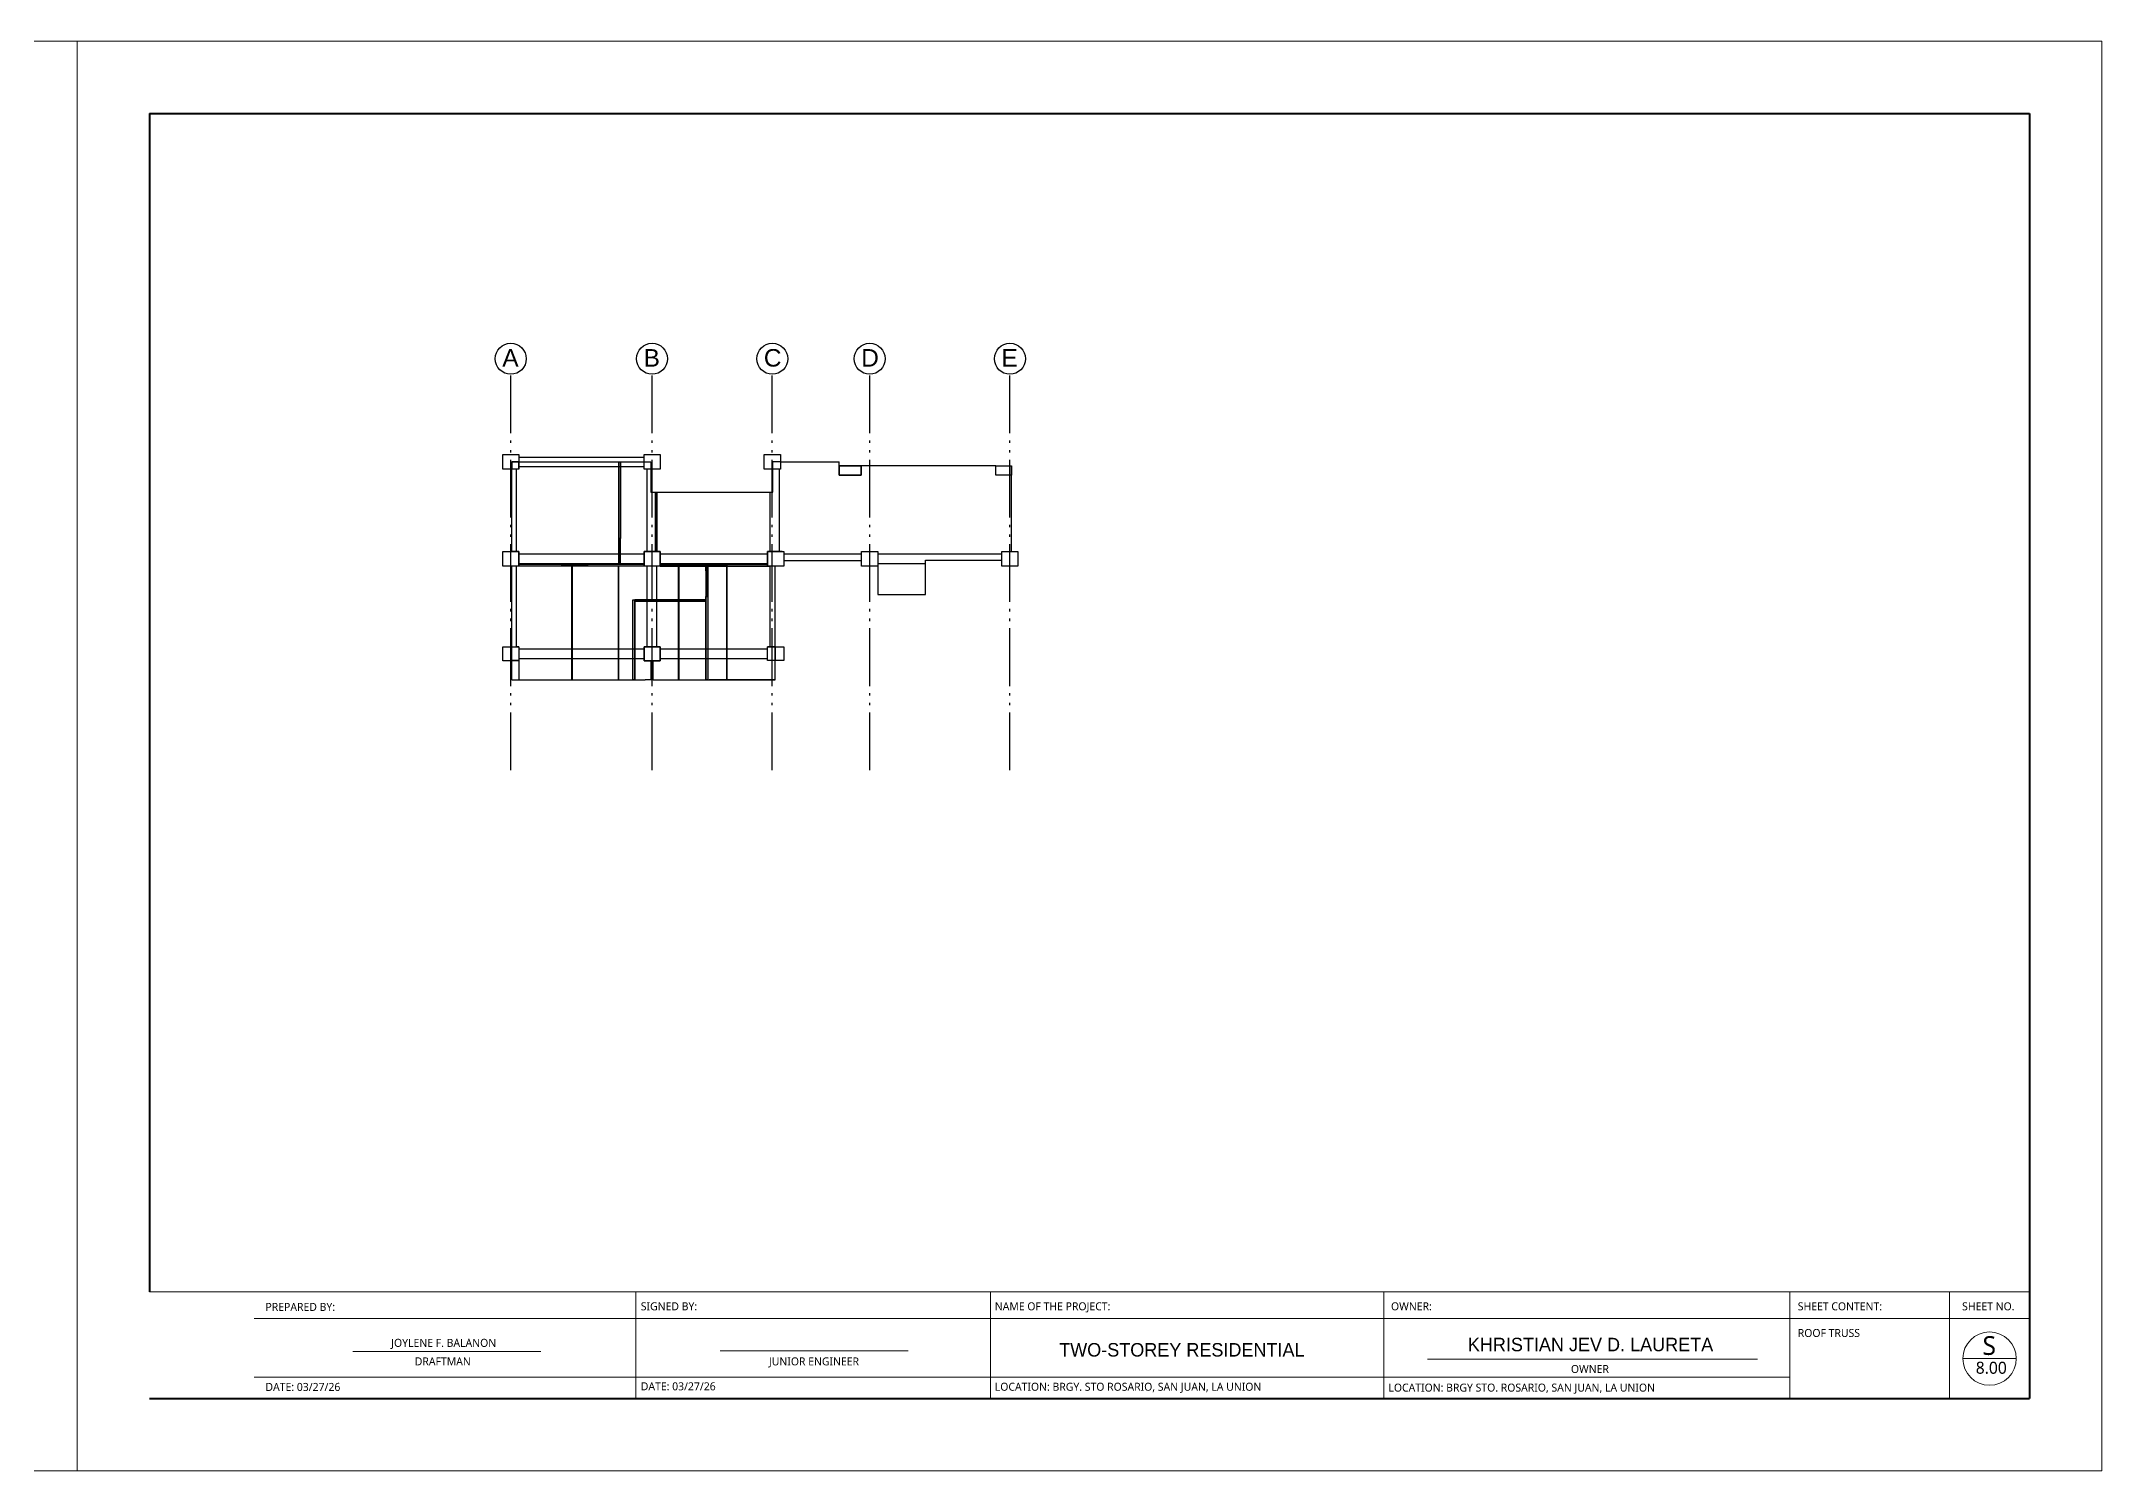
# Model space of a CAD drawing. Header units: metres. Extents: x 1770 to 2101, y 1850 to 1943.
# Drawn here: x 1852.5 to 1938.1, y 1849.9 to 1909.3 of the extents above; entities that cross this region are included whole.
import ezdxf

# ---------------------------------------------------------------- set-up
doc = ezdxf.new("R2010")
doc.units = ezdxf.units.M
doc.linetypes.add('ACAD_ISO05W100', pattern=[33, 24, -3, 0, -3, 0, -3])
doc.linetypes.add('CENTER2', pattern=[28.575000000000003, 19.05, -3.175, 3.175, -3.175])
doc.layers.add('Boarder Line 2', color=60, linetype='Continuous', lineweight=40)
doc.layers.add('Border Line 3', color=80, linetype='Continuous', lineweight=15)
for name, color, linetype in [('CEILING TILES', 30, 'Continuous'), ('COLUMN AND BEAMS', 160, 'Continuous'), ('LOLLIPOP', 80, 'ACAD_ISO05W100'), ('SPINKLER', 10, 'Continuous'), ('WALLS', 30, 'Continuous')]:
    doc.layers.add(name, color=color, linetype=linetype)
doc.styles.add('spot level', font='trebuc.ttf')
doc.styles.get("Standard").update_dxf_attribs({"font": 'arial.ttf'})

msp = doc.modelspace()

# ---------------------------------------------------------------- hatches: boundary and pattern name
at = {"layer": 'WALLS', "ltscale": 0.1}
h = msp.add_hatch(color=256, dxfattribs=at)
h.dxf.hatch_style = 1
h.paths.add_polyline_path([(1876.606318549434, 1891.870563479444), (1876.531318549434, 1891.870563479444), (1876.531318549434, 1888.685563479444), (1876.606318549434, 1888.685563479444)])
h = msp.add_hatch(color=256, dxfattribs=at)
h.dxf.hatch_style = 1
h.paths.add_polyline_path([(1874.166318549434, 1887.615563479443), (1872.376318549433, 1887.615563479443), (1872.376318549433, 1887.540563479443), (1874.166318549434, 1887.540563479443)])
h = msp.add_hatch(color=256, dxfattribs=at)
h.dxf.hatch_style = 1
h.paths.add_polyline_path([(1877.576318549434, 1887.615563479444), (1875.236318549434, 1887.615563479444), (1875.236318549434, 1887.540563479443), (1877.576318549434, 1887.540563479443)])
h = msp.add_hatch(color=256, dxfattribs=at)
h.dxf.hatch_style = 1
h.paths.add_polyline_path([(1879.036318549434, 1887.615563479443), (1878.246318549434, 1887.615563479443), (1878.246318549434, 1887.540563479443), (1879.036318549434, 1887.540563479443)])
h = msp.add_hatch(color=256, dxfattribs=at)
h.dxf.hatch_style = 1
h.paths.add_polyline_path([(1882.71131854942, 1887.615563479443), (1880.106318549434, 1887.615563479443), (1880.106318549434, 1887.540563479443), (1882.71131854942, 1887.540563479443)])
h = msp.add_hatch(color=256, dxfattribs=at)
h.dxf.hatch_style = 1
h.paths.add_polyline_path([(1880.221318549434, 1887.540563479443), (1880.146318549434, 1887.540563479443), (1880.146318549434, 1887.340563479443), (1880.221318549434, 1887.340563479443)])
h = msp.add_hatch(color=256, dxfattribs=at)
h.dxf.hatch_style = 1
h.paths.add_polyline_path([(1877.191318549434, 1883.697892919028), (1877.116318549434, 1883.697856634557), (1877.116318549434, 1882.810563479443), (1877.191318549434, 1882.810563479443)])
h.paths.add_polyline_path([(1877.191318549434, 1884.097892965839), (1877.116318549434, 1884.097856681369), (1877.116318549434, 1883.697856634557), (1877.191318549434, 1883.697892919028)])
h.paths.add_polyline_path([(1877.191318549434, 1886.140563479443), (1877.116318549434, 1886.140563479443), (1877.116318549434, 1884.097856681369), (1877.191318549434, 1884.097892965839)])
h = msp.add_hatch(color=256, dxfattribs=at)
h.dxf.hatch_style = 1
h.paths.add_polyline_path([(1880.146318549434, 1886.140563479443), (1879.021318549434, 1886.140563479443), (1879.021318549434, 1886.065563479443), (1880.146318549434, 1886.065563479443)])
h.paths.add_polyline_path([(1878.996318549433, 1886.140563479443), (1878.261318549434, 1886.140563479443), (1878.261318549434, 1886.065563479443), (1878.996318549433, 1886.065563479443)])
h.paths.add_polyline_path([(1879.021318549434, 1886.140563479443), (1878.996318549433, 1886.140563479443), (1878.996318549433, 1886.065563479443), (1879.021318549434, 1886.065563479443)])
h.paths.add_polyline_path([(1880.221318549434, 1886.270563479443), (1880.146318549434, 1886.270563479443), (1880.146318549434, 1884.099322573966), (1880.221318549434, 1884.099358858437)])
h.paths.add_polyline_path([(1880.221318549434, 1884.099358858437), (1880.146318549434, 1884.099322573966), (1880.146318549434, 1883.699322527155), (1880.221318549434, 1883.699358811626)])
h.paths.add_polyline_path([(1880.221318549434, 1883.699358811626), (1880.146318549434, 1883.699322527155), (1880.146318549434, 1882.810563479444), (1880.221318549434, 1882.810563479444)])

# ---------------------------------------------------------------- linework, layer by layer
for p, q in [((1872.086318549434, 1891.585563479443), (1872.086318549434, 1891.870563479443)), ((1872.086318549434, 1891.870563479443), (1872.376318549434, 1891.870563479443)), ((1872.376318549434, 1891.870563479443), (1872.376318549434, 1891.585563479443)), ((1872.376318549434, 1891.870563479443), (1877.626318549434, 1891.870563479443)), ((1876.531318549434, 1888.685563479443), (1876.531318549434, 1891.870563479443)), ((1876.606318549434, 1888.685563479444), (1876.606318549434, 1891.870563479443)), ((1877.576318549434, 1891.585563479443), (1877.576318549434, 1891.870563479443)), ((1877.626318549434, 1891.870563479443), (1877.866318549434, 1891.870563479443)), ((1877.866318549434, 1891.870563479443), (1877.866318549434, 1891.585563479443)), ((1883.241318549434, 1891.870563479443), (1882.921318549434, 1891.870563479443)), ((1882.921318549434, 1891.535563479443), (1882.921318549434, 1891.870563479443)), ((1883.241318549434, 1891.870563479443), (1885.686318549434, 1891.870563479443)), ((1885.686318549434, 1891.700563479444), (1885.686318549434, 1891.870563479443)), ((1872.086318549434, 1888.150563479443), (1872.086318549434, 1891.585563479443)), ((1877.866318549434, 1891.585563479443), (1877.866318549434, 1891.550563479443)), ((1877.866318549434, 1891.550563479443), (1877.866318549434, 1890.800563479443)), ((1882.921318549434, 1891.535563479443), (1882.921318549434, 1891.565563479443)), ((1882.921318549434, 1890.780563479443), (1882.921318549434, 1891.535563479443)), ((1886.596318549434, 1891.700563479444), (1885.686318549434, 1891.700563479444)), ((1885.686318549434, 1891.700563479444), (1885.686318549434, 1891.320563479444)), ((1885.686318549434, 1891.320563479444), (1886.596318549434, 1891.320563479444)), ((1892.196318549434, 1891.700563479444), (1886.596318549434, 1891.700563479444)), ((1886.596318549434, 1891.320563479444), (1886.596318549434, 1891.700563479444)), ((1892.196318549434, 1891.320563479444), (1892.196318549434, 1891.700563479444)), ((1892.196318549434, 1891.700563479444), (1892.841318549434, 1891.700563479444)), ((1892.841318549434, 1891.320563479444), (1892.196318549434, 1891.320563479444)), ((1892.841318549434, 1891.320563479444), (1892.841318549434, 1891.700563479444)), ((1892.841318549434, 1890.425563479444), (1892.841318549434, 1891.320563479444)), ((1877.866318549434, 1890.800563479443), (1877.866318549434, 1890.605563479443)), ((1877.866318549434, 1890.605563479443), (1878.161318549434, 1890.605563479443)), ((1878.036318549434, 1890.605563479443), (1878.036318549433, 1888.150563479443)), ((1878.111318549434, 1890.605563479443), (1878.111318549433, 1888.150563479443)), ((1878.161318549434, 1890.605563479443), (1882.721318549434, 1890.605563479443)), ((1882.721318549434, 1890.605563479443), (1882.921318549434, 1890.605563479443)), ((1882.921318549434, 1890.605563479443), (1882.921318549434, 1890.780563479443)), ((1892.841318549434, 1888.150563479443), (1892.841318549434, 1890.425563479444)), ((1876.531318549434, 1887.615563479444), (1876.531318549434, 1888.685563479444)), ((1876.606318549434, 1888.685563479444), (1876.531318549434, 1888.685563479444)), ((1876.568818549433, 1888.685563479444), (1876.568818549434, 1887.615563479444)), ((1876.606318549434, 1887.615563479444), (1876.606318549434, 1888.685563479444)), ((1872.376318549434, 1888.150563479443), (1872.086318549434, 1888.150563479443)), ((1872.086318549434, 1884.180563479443), (1872.086318549434, 1887.540563479444)), ((1872.376318549434, 1887.580563479443), (1872.376318549434, 1888.150563479443)), ((1874.166318549434, 1887.615563479443), (1872.376318549434, 1887.615563479443)), ((1872.376318549434, 1887.615563479443), (1872.376318549434, 1887.540563479443)), ((1874.166318549434, 1887.540563479443), (1872.376318549433, 1887.540563479444)), ((1875.236318549434, 1887.615563479443), (1874.166318549434, 1887.615563479443)), ((1874.166318549434, 1887.540563479443), (1874.166318549434, 1887.615563479443)), ((1875.236318549434, 1887.578063479443), (1874.166318549434, 1887.578063479443)), ((1875.236318549434, 1887.540563479443), (1874.166318549434, 1887.540563479443)), ((1875.236318549434, 1887.540563479443), (1875.236318549434, 1887.615563479444)), ((1877.576318549434, 1887.615563479444), (1875.236318549434, 1887.615563479444)), ((1877.576318549434, 1887.540563479443), (1875.236318549434, 1887.540563479443)), ((1877.576318549434, 1888.150563479443), (1877.576318549434, 1887.570563479443)), ((1878.246318549434, 1888.150563479443), (1877.576318549434, 1888.150563479443)), ((1877.576318549434, 1887.570563479443), (1877.576318549434, 1887.540563479443)), ((1878.246318549434, 1887.570563479443), (1878.246318549434, 1888.150563479443)), ((1878.246318549434, 1887.615563479443), (1879.036318549434, 1887.615563479443)), ((1878.246318549434, 1887.615563479443), (1878.246318549434, 1887.540563479443)), ((1878.246318549434, 1887.540563479443), (1879.036318549434, 1887.540563479443)), ((1879.036318549434, 1887.615563479443), (1879.036318549434, 1887.540563479443)), ((1879.036318549434, 1887.615563479443), (1880.106318549434, 1887.615563479443)), ((1879.036318549434, 1887.578063479443), (1880.106318549434, 1887.578063479443)), ((1879.036318549434, 1887.540563479443), (1880.106318549434, 1887.540563479443)), ((1880.106318549434, 1887.615563479443), (1880.106318549434, 1887.540563479443)), ((1880.106318549434, 1887.615563479443), (1882.711318549434, 1887.615563479443)), ((1880.106318549434, 1887.540563479443), (1882.711318549434, 1887.540563479443)), ((1880.146318549434, 1887.540563479443), (1880.146318549434, 1887.340563479443)), ((1880.221318549434, 1887.540563479443), (1880.221318549434, 1887.340563479443)), ((1882.711318549434, 1887.570563479443), (1882.711318549434, 1888.150563479443)), ((1883.321318549434, 1888.150563479443), (1882.711318549434, 1888.150563479443)), ((1882.711318549434, 1887.615563479443), (1882.711318549434, 1887.540563479443)), ((1883.021318549434, 1884.190563479443), (1883.021318549434, 1887.540563479443)), ((1883.381318549434, 1887.765563479443), (1886.616318549434, 1887.765563479443)), ((1887.286318549434, 1888.145563479444), (1887.286318549434, 1886.360563479443)), ((1889.276318549434, 1886.360563479443), (1889.276318549434, 1887.790563479444)), ((1889.276318549434, 1887.790563479444), (1890.941318549434, 1887.790563479444)), ((1890.941318549434, 1887.790563479444), (1892.441318549434, 1887.790563479444)), ((1892.441318549434, 1887.790563479444), (1892.441318549434, 1888.090563479444)), ((1880.146318549434, 1887.340563479443), (1880.221318549434, 1887.340563479443)), ((1880.146318549434, 1887.340563479443), (1880.146318549434, 1886.270563479443)), ((1880.183818549434, 1887.340563479443), (1880.183818549434, 1886.270563479443)), ((1880.221318549434, 1887.340563479443), (1880.221318549434, 1886.270563479443)), ((1877.116318549434, 1882.810563479443), (1877.116318549434, 1886.140563479443)), ((1877.116318549434, 1886.140563479443), (1877.191318549434, 1886.140563479443)), ((1877.191318549434, 1882.810563479443), (1877.191318549434, 1886.140563479443)), ((1880.146318549434, 1886.140563479443), (1877.191318549434, 1886.140563479443)), ((1878.261318549434, 1886.103063479444), (1877.191318549434, 1886.103063479444)), ((1880.146318549434, 1886.065563479443), (1877.191318549434, 1886.065563479443)), ((1878.261318549434, 1886.065563479443), (1878.261318549434, 1886.140563479443)), ((1880.146318549434, 1886.270563479443), (1880.221318549434, 1886.270563479443)), ((1880.146318549434, 1886.270563479443), (1880.146318549434, 1882.810563479444)), ((1880.221318549434, 1886.270563479443), (1880.221318549434, 1882.810563479444)), ((1887.286318549434, 1886.360563479443), (1889.276318549434, 1886.360563479443)), ((1872.086318549434, 1883.610563479443), (1872.086318549434, 1884.180563479443)), ((1872.086318549434, 1884.180563479443), (1872.376318549434, 1884.180563479443)), ((1872.376318549434, 1884.180563479443), (1872.376318549434, 1882.810563479444)), ((1877.576318549434, 1884.180563479443), (1877.576318549434, 1883.600563479444)), ((1878.246318549434, 1884.180563479443), (1877.576318549434, 1884.180563479443)), ((1878.246318549434, 1883.600563479444), (1878.246318549434, 1884.180563479443)), ((1882.711318549434, 1883.610563479443), (1882.711318549434, 1884.190563479443)), ((1883.021318549434, 1884.190563479443), (1882.711318549434, 1884.190563479443)), ((1883.021318549434, 1883.610563479443), (1883.021318549434, 1884.190563479443)), ((1872.086318549434, 1882.810563479444), (1872.086318549434, 1883.610563479443)), ((1872.086318549434, 1883.610563479443), (1872.376318549434, 1883.610563479443)), ((1877.576318549434, 1883.600563479444), (1878.246318549434, 1883.600563479444)), ((1877.876318549434, 1882.810563479443), (1877.876318549433, 1883.600563479443)), ((1877.951318549434, 1882.810563479443), (1877.951318549433, 1883.600563479443)), ((1883.021318549434, 1883.610563479443), (1882.711318549434, 1883.610563479443)), ((1883.021318549434, 1882.810563479444), (1883.021318549434, 1883.610563479443)), ((1872.086318549434, 1882.810563479444), (1874.371318549434, 1882.810563479444)), ((1874.371318549434, 1882.810563479444), (1875.281318549434, 1882.810563479444)), ((1875.281318549434, 1882.810563479444), (1877.631318549434, 1882.810563479444)), ((1877.951318549434, 1882.810563479444), (1877.631318549434, 1882.810563479444)), ((1877.951318549434, 1882.810563479444), (1880.726318549434, 1882.810563479444)), ((1883.021318549434, 1882.810563479444), (1880.281318549434, 1882.810563479444)), ((1880.726318549434, 1882.810563479444), (1881.631318549434, 1882.810563479444)), ((1881.631318549434, 1882.810563479444), (1883.021318549434, 1882.810563479444))]:
    msp.add_line(p, q)
at = {"layer": 'Boarder Line 2'}
for p, q in [((1857.035069864303, 1906.348242947359), (1857.035069864305, 1857.380541813134)), ((1857.035069864303, 1906.348242947359), (1935.135069864303, 1906.348242947359)), ((1935.135069864303, 1906.348242947359), (1935.135069864303, 1852.948242947359)), ((1857.035069864303, 1852.948242947359), (1935.135069864303, 1852.948242947359))]:
    msp.add_line(p, q, dxfattribs=at)
at = {"layer": 'Border Line 3'}
for p, q in [((1769.935069864303, 1909.348242947359), (1854.035069864303, 1909.348242947359)), ((1854.035069864303, 1849.948242947359), (1854.035069864303, 1909.348242947359)), ((1854.035069864303, 1909.348242947359), (1938.135069864303, 1909.348242947359)), ((1854.035069864303, 1909.348242947359), (1854.035069864303, 1849.948242947359)), ((1938.135069864303, 1849.948242947359), (1938.135069864303, 1909.348242947359)), ((1857.035069864303, 1906.348242947361), (1935.135069864303, 1906.348242947328)), ((1857.035069864303, 1857.380541813134), (1935.135069864303, 1857.380541813101)), ((1877.237662545626, 1852.948242947359), (1877.237662545626, 1857.380541813134)), ((1891.966753256298, 1852.948242947359), (1891.966753256298, 1857.380541813101)), ((1908.304463456438, 1852.948242947326), (1908.304463456438, 1857.380541813101)), ((1925.170108548273, 1852.948242947326), (1925.170108548273, 1857.380541813101)), ((1931.810845714973, 1857.380541813101), (1931.810845714973, 1852.948242947326)), ((1861.381380568658, 1856.272467096657), (1935.135069864303, 1856.272467096657)), ((1865.477223229722, 1854.900774202721), (1873.28809515679, 1854.900774202721)), ((1880.741332364868, 1854.925881280572), (1888.552204291935, 1854.925881280572)), ((1880.741332364868, 1854.925881280572), (1888.552204291935, 1854.925881280572)), ((1910.117316969098, 1854.58542681148), (1923.835475237948, 1854.58542681148)), ((1932.364883073194, 1854.610355021991), (1934.581032506082, 1854.610355021991)), ((1861.381380568658, 1853.834702720481), (1889.365139527683, 1853.834702720481)), ((1889.365139527683, 1853.834702720481), (1925.170108548273, 1853.834702720481)), ((1769.935069864303, 1849.948242947359), (1854.035069864303, 1849.948242947359)), ((1854.035069864303, 1849.948242947359), (1938.135069864303, 1849.948242947359))]:
    msp.add_line(p, q, dxfattribs=at)
msp.add_circle((1933.472957789638, 1854.610355021991), 1.108074716443658, dxfattribs=at)
at = {"layer": 'CEILING TILES'}
for p, q in [((1874.586318549434, 1887.580563479443), (1874.586318549434, 1886.715907935913)), ((1879.021318549434, 1887.540563479444), (1879.021318549434, 1887.348623886666)), ((1881.021318549434, 1887.570563479443), (1879.036318549434, 1887.570563479443)), ((1881.021318549434, 1887.570563479443), (1881.021318549434, 1887.348623886666))]:
    msp.add_line(p, q, dxfattribs=at)
at = {"layer": 'COLUMN AND BEAMS'}
for p, q in [((1872.086318549434, 1891.870563479444), (1877.866318549434, 1891.870563479443)), ((1872.376318549434, 1892.070563479444), (1877.576318549435, 1892.070563479444)), ((1872.276318549434, 1888.150563479444), (1872.276318549434, 1891.565563479444)), ((1872.376318549434, 1891.670563479444), (1877.576318549433, 1891.670563479443)), ((1877.711318549434, 1888.150563479443), (1877.711318549434, 1891.565563479444)), ((1883.211318549434, 1888.150563479443), (1883.211318549434, 1891.585563479443)), ((1878.111318549433, 1888.150563479443), (1878.111318549434, 1890.605563479443)), ((1882.811318549434, 1888.150563479443), (1882.811318549434, 1890.605563479444)), ((1872.276318549434, 1884.180563479443), (1872.276318549434, 1887.540563479444)), ((1872.376318549433, 1888.045563479443), (1877.576318549434, 1888.045563479444)), ((1872.376318549433, 1887.645563479443), (1877.576318549434, 1887.645563479443)), ((1877.711318549434, 1884.180563479443), (1877.711318549434, 1887.540563479443)), ((1878.111318549434, 1884.180563479443), (1878.111318549433, 1887.540563479443)), ((1878.246318549434, 1888.045563479444), (1882.711318549434, 1888.045563479443)), ((1878.246318549434, 1887.645563479443), (1882.711318549434, 1887.645563479444)), ((1883.321318549434, 1888.150563479443), (1882.711318549434, 1888.150563479443)), ((1882.711318549434, 1888.150563479443), (1882.711318549434, 1887.540563479443)), ((1882.711318549434, 1887.540563479443), (1882.811318549434, 1887.542176382669)), ((1882.811318549434, 1884.190563479443), (1882.811318549434, 1887.542176382669)), ((1883.381318549434, 1888.045563479444), (1886.616318549434, 1888.045563479444)), ((1887.286318549434, 1888.045563479444), (1892.441318549434, 1888.045563479443)), ((1887.286318549434, 1887.645563479443), (1889.276318549434, 1887.645563479444)), ((1892.441318549434, 1888.045563479443), (1892.441318549434, 1888.145563479443)), ((1872.376318549434, 1884.180563479443), (1872.276318549434, 1884.180563479443)), ((1872.376221790857, 1884.095563456038), (1877.576318549433, 1884.098079226119)), ((1878.246318549434, 1884.098403367387), (1882.711221790858, 1884.100563456038)), ((1882.711318549434, 1884.190563479443), (1882.811318549434, 1884.190563479443)), ((1872.37641530801, 1883.695563502849), (1877.576318549433, 1883.698079179308)), ((1878.246318549434, 1883.698403320576), (1882.71141530801, 1883.700563502849))]:
    msp.add_line(p, q, dxfattribs=at)
for points in [[(1871.706318549434, 1892.175563479444), (1872.376318549434, 1892.175563479444), (1872.376318549434, 1891.565563479444), (1871.706318549434, 1891.565563479444)], [(1877.576318549435, 1892.175563479444), (1878.246318549434, 1892.175563479444), (1878.246318549434, 1891.565563479444), (1877.576318549435, 1891.565563479444)], [(1877.576318549434, 1891.870563479443), (1877.866318549434, 1891.870563479443), (1877.866318549434, 1891.565563479444), (1877.576318549434, 1891.565563479444)], [(1882.571318549435, 1892.175563479444), (1883.241318549434, 1892.175563479444), (1883.241318549434, 1891.565563479444), (1882.571318549435, 1891.565563479444)], [(1885.686318549434, 1891.700563479444), (1886.596318549434, 1891.700563479444), (1886.596318549434, 1891.320563479444), (1885.686318549434, 1891.320563479444)], [(1892.196318549434, 1891.700563479444), (1892.841318549434, 1891.700563479444), (1892.841318549434, 1891.320563479444), (1892.196318549434, 1891.320563479444)], [(1871.706318549433, 1888.150563479443), (1872.376318549433, 1888.150563479443), (1872.376318549433, 1887.540563479443), (1871.706318549433, 1887.540563479443)], [(1877.576318549434, 1888.150563479443), (1878.246318549434, 1888.150563479443), (1878.246318549434, 1887.540563479443), (1877.576318549434, 1887.540563479443)], [(1882.711318549434, 1888.150563479443), (1883.381318549434, 1888.150563479443), (1883.381318549434, 1887.540563479443), (1882.711318549434, 1887.540563479443)], [(1886.616318549434, 1888.150563479443), (1887.286318549434, 1888.150563479443), (1887.286318549434, 1887.540563479443), (1886.616318549434, 1887.540563479443)], [(1892.441318549434, 1888.150563479443), (1893.111318549433, 1888.150563479443), (1893.111318549433, 1887.540563479443), (1892.441318549434, 1887.540563479443)], [(1871.706318549434, 1884.180563479443), (1872.376318549434, 1884.180563479443), (1872.376318549434, 1883.600563479444), (1871.706318549434, 1883.600563479444)], [(1872.086318549434, 1884.180563479443), (1872.376318549434, 1884.180563479443), (1872.376318549434, 1883.610563479443), (1872.086318549434, 1883.610563479443)], [(1877.576318549434, 1884.180563479443), (1878.246318549434, 1884.180563479443), (1878.246318549434, 1883.600563479444), (1877.576318549434, 1883.600563479444)], [(1882.711318549434, 1884.190563479443), (1883.021318549434, 1884.190563479443), (1883.021318549434, 1883.610563479443), (1882.711318549434, 1883.610563479443)], [(1882.711318549434, 1884.190563479443), (1883.381318549434, 1884.190563479443), (1883.381318549434, 1883.610563479443), (1882.711318549434, 1883.610563479443)]]:
    msp.add_lwpolyline(points, close=True, dxfattribs=at)
for points in [[(1872.376318549434, 1891.585563479443), (1872.376318549434, 1891.870563479443), (1872.086318549434, 1891.870563479443), (1872.086318549434, 1891.585563479443)], [(1872.086318549434, 1888.150563479443), (1872.086318549434, 1888.150563479443), (1872.376318549433, 1888.150563479443), (1872.376318549433, 1887.540563479444), (1872.086318549434, 1887.540563479444)], [(1887.286318549434, 1888.145563479444), (1887.286318549434, 1887.765563479443)], [(1892.441318549434, 1887.790563479444), (1892.441318549434, 1888.145563479444)]]:
    msp.add_lwpolyline(points, dxfattribs=at)
at = {"layer": 'LOLLIPOP', "ltscale": 0.1}
for p, q in [((1872.041318549434, 1879.056680726976), (1872.041318549434, 1895.511391704921)), ((1877.911318549435, 1879.056680726976), (1877.911318549435, 1895.511391704921)), ((1882.906318549434, 1879.056680726976), (1882.906318549434, 1895.511391704921)), ((1886.951318549434, 1879.056680726976), (1886.951318549435, 1895.511391704921)), ((1892.776318549433, 1879.056680726976), (1892.776318549433, 1895.511391704921))]:
    msp.add_line(p, q, dxfattribs=at)
at = {"layer": 'LOLLIPOP', "linetype": 'ByBlock', "ltscale": 0.05}
for centre in [(1872.041318549434, 1896.153030136943), (1877.911318549435, 1896.153030136943), (1882.906318549434, 1896.153030136943), (1886.951318549435, 1896.153030136943), (1892.776318549433, 1896.153030136943)]:
    msp.add_circle(centre, 0.641638432021954, dxfattribs=at)
at = {"layer": 'SPINKLER'}
for p, q in [((1874.561318549434, 1887.580563479443), (1874.561318549434, 1882.820563479444)), ((1874.586318549434, 1887.580563479443), (1874.586318549434, 1882.820563479444)), ((1876.496318549433, 1887.540563479443), (1876.496318549433, 1882.810563479444)), ((1876.521318549433, 1887.540563479443), (1876.521318549433, 1882.810563479444)), ((1878.996318549434, 1887.540563479443), (1878.996318549433, 1882.810563479444)), ((1879.021318549434, 1887.540563479443), (1879.021318549434, 1882.810563479444)), ((1880.996318549433, 1887.570563479443), (1880.996318549433, 1882.810563479444)), ((1881.021318549434, 1887.570563479443), (1881.021318549434, 1882.810563479444))]:
    msp.add_line(p, q, dxfattribs=at)
at = {"layer": 'WALLS', "ltscale": 0.1}
for points in [[(1876.531318549434, 1891.870563479444), (1876.606318549434, 1891.870563479444), (1876.606318549434, 1888.685563479444), (1876.531318549434, 1888.685563479444)], [(1872.376318549433, 1887.615563479443), (1874.166318549434, 1887.615563479443), (1874.166318549434, 1887.540563479443), (1872.376318549433, 1887.540563479443)], [(1875.236318549434, 1887.615563479444), (1877.576318549434, 1887.615563479444), (1877.576318549434, 1887.540563479443), (1875.236318549434, 1887.540563479443)], [(1878.246318549434, 1887.615563479443), (1879.036318549434, 1887.615563479443), (1879.036318549434, 1887.540563479443), (1878.246318549434, 1887.540563479443)], [(1880.106318549434, 1887.615563479443), (1882.71131854942, 1887.615563479443), (1882.71131854942, 1887.540563479443), (1880.106318549434, 1887.540563479443)], [(1880.146318549434, 1887.540563479443), (1880.221318549434, 1887.540563479443), (1880.221318549434, 1887.340563479443), (1880.146318549434, 1887.340563479443)], [(1877.116318549434, 1886.140563479443), (1877.191318549434, 1886.140563479443), (1877.191318549434, 1882.810563479443), (1877.116318549434, 1882.810563479443)], [(1878.261318549434, 1886.140563479443), (1880.146318549434, 1886.140563479443), (1880.146318549434, 1886.065563479443), (1878.261318549434, 1886.065563479443)], [(1880.146318549434, 1886.270563479443), (1880.221318549434, 1886.270563479443), (1880.221318549434, 1882.810563479444), (1880.146318549434, 1882.810563479444)]]:
    msp.add_lwpolyline(points, close=True, dxfattribs=at)

# ---------------------------------------------------------------- texts
at = {"attachment_point": 1, "style": 'spot level'}
for s, width, gutter_width, insert, char_height in [('PREPARED BY:', 3.539727874259932, 1.108074716443658, (1861.851088416176, 1856.92373893237), 0.3324224149330973), ('SIGNED BY:', 3.539727874259932, 1.108074716443658, (1877.443172196409, 1856.948846010255), 0.3324224149330973), ('NAME OF THE PROJECT:', 6.516551830992473, 1.108074716443658, (1892.148646289199, 1856.948846010222), 0.3324224149330973), ('OWNER:', 6.516551830992473, 1.108074716443658, (1908.608118788084, 1856.948846010222), 0.3324224149330973), ('SHEET CONTENT:', 6.516551830992473, 1.108074716443658, (1925.505808205538, 1856.948846010222), 0.3324224149330973), ('SHEET NO.', 6.516551830992473, 1.108074716443658, (1932.332844551458, 1856.948846010222), 0.3324224149330973), ('ROOF TRUSS', 8.319700843753896, 1.108074716443658, (1925.505808205538, 1855.840771293778), 0.3324224149330973), ('JOYLENE F. BALANON', 5.603143130287769, 1.108074716443658, (1867.072844481738, 1855.430105161225), 0.3324224149330973), ('{\\fArtifakt Element Black|b0|i0|c0|p34;TWO-STOREY RESIDENTIAL}', 14.65720307919379, 1.866582393373326, (1894.82280266255, 1855.255704540383), 0.5599747180119975), ('{\\fArtifakt Element Black|b0|i0|c0|p34;KHRISTIAN JEV D. LAURETA}', 14.65720307919379, 1.866582393373326, (1911.798797337528, 1855.475381348112), 0.5599747180119975), ('S', 15.32092151005324, 2.605170065120502, (1933.180755452919, 1855.544165155941), 0.7815510195361504), ('DRAFTMAN', 3.539727874259932, 1.108074716443658, (1868.054452138668, 1854.659962962641), 0.3324224149330973), ('JUNIOR ENGINEER', 4.019353488016002, 1.108074716443658, (1882.765922309656, 1854.659962962641), 0.3324224149330973), ('OWNER', 3.539727874259932, 1.108074716443658, (1916.081301510032, 1854.3446155714), 0.3324224149330973), ('8.00', 15.32092151005324, 2.605170065120502, (1932.897818903626, 1854.47919635461), 0.5), ('DATE: 03/27/26', 3.539727874259932, 1.108074716443658, (1861.851088416176, 1853.599514783072), 0.3324224149330973), ('DATE: 03/27/26', 3.539727874259932, 1.108074716443658, (1877.443172196409, 1853.624621860956), 0.3324224149330973), ('LOCATION: BRGY. STO ROSARIO, SAN JUAN, LA UNION', 17.49047643558549, 1.108074716443658, (1892.148646289199, 1853.606715520214), 0.3324224149330973), ('LOCATION: BRGY STO. ROSARIO, SAN JUAN, LA UNION', 15.06035919360522, 1.108074716443658, (1908.500399434151, 1853.570949180962), 0.3324224149330973)]:
    msp.add_mtext_dynamic_manual_height_columns(s, width=width, gutter_width=gutter_width, heights=[0], dxfattribs=dict(at, insert=insert, char_height=char_height))
at = {"layer": 'Boarder Line 2', "linetype": 'CENTER2', "ltscale": 0.05, "char_height": 0.7271773019732648, "attachment_point": 1}
for s, insert in [('A', (1871.689060208438, 1896.555385942928)), ('B', (1877.559060208439, 1896.555385942928)), ('C', (1882.554060208439, 1896.555385942928)), ('D', (1886.599060208439, 1896.555385942928)), ('E', (1892.424060208438, 1896.555385942928))]:
    msp.add_mtext_dynamic_manual_height_columns(s, width=1.265070872314921, gutter_width=3.635886509866324, heights=[0], dxfattribs=dict(at, insert=insert))

doc.saveas('drawing.dxf')
